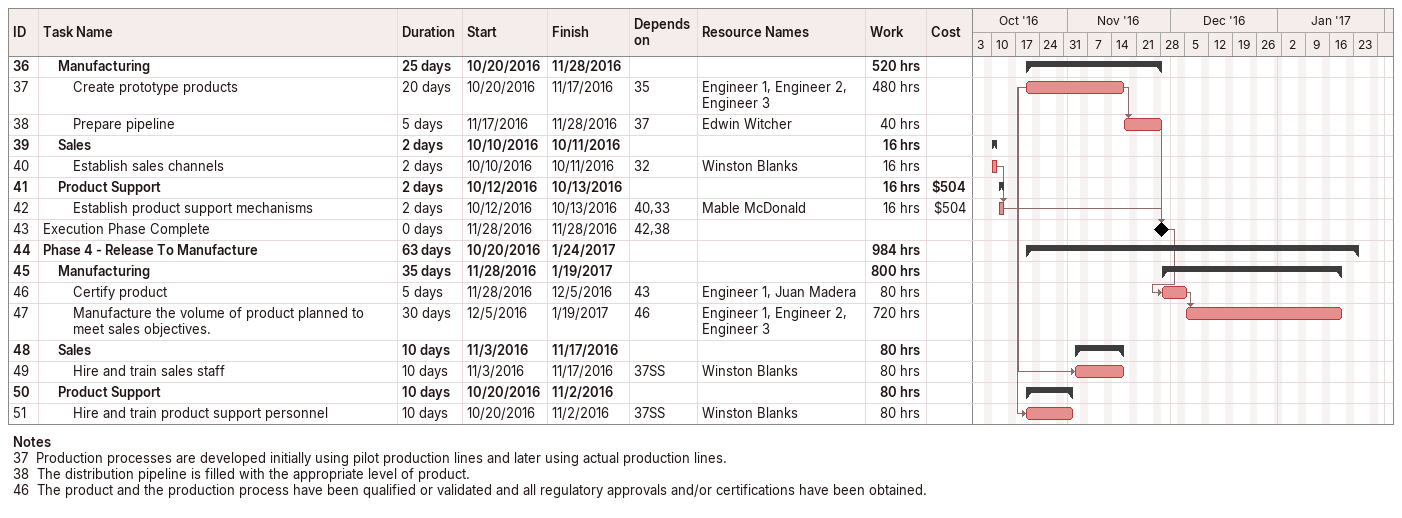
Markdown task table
| ID | Level | Task | Duration | Start | Finish | Predecessors | Resources | Work (h) | Cost ($) |
|---|---|---|---|---|---|---|---|---|---|
| 36 | 2 | **Manufacturing** | 25d | 2016-10-20 | 2016-11-28 |  |  | 520 |  |
| 37 | 3 | Create prototype products | 20d | 2016-10-20 | 2016-11-17 | 35 | Engineer 1, Engineer 2, Engineer 3 | 480 |  |
| 38 | 3 | Prepare pipeline | 5d | 2016-11-17 | 2016-11-28 | 37 | Edwin Witcher | 40 |  |
| 39 | 2 | **Sales** | 2d | 2016-10-10 | 2016-10-11 |  |  | 16 |  |
| 40 | 3 | Establish sales channels | 2d | 2016-10-10 | 2016-10-11 | 32 | Winston Blanks | 16 |  |
| 41 | 2 | **Product Support** | 2d | 2016-10-12 | 2016-10-13 |  |  | 16 | 504 |
| 42 | 3 | Establish product support mechanisms | 2d | 2016-10-12 | 2016-10-13 | 40, 33 | Mable McDonald | 16 | 504 |
| 43 | 1 | Execution Phase Complete | 0d | 2016-11-28 | 2016-11-28 | 42, 38 |  |  |  |
| 44 | 1 | **Phase 4 - Release To Manufacture** | 63d | 2016-10-20 | 2017-01-24 |  |  | 984 |  |
| 45 | 2 | **Manufacturing** | 35d | 2016-11-28 | 2017-01-19 |  |  | 800 |  |
| 46 | 3 | Certify product | 5d | 2016-11-28 | 2016-12-05 | 43 | Engineer 1, Juan Madera | 80 |  |
| 47 | 3 | Manufacture the volume of product planned to meet sales objectives. | 30d | 2016-12-05 | 2017-01-19 | 46 | Engineer 1, Engineer 2, Engineer 3 | 720 |  |
| 48 | 2 | **Sales** | 10d | 2016-11-03 | 2016-11-17 |  |  | 80 |  |
| 49 | 3 | Hire and train sales staff | 10d | 2016-11-03 | 2016-11-17 | 37SS | Winston Blanks | 80 |  |
| 50 | 2 | **Product Support** | 10d | 2016-10-20 | 2016-11-02 |  |  | 80 |  |
| 51 | 3 | Hire and train product support personnel | 10d | 2016-10-20 | 2016-11-02 | 37SS | Winston Blanks | 80 |  |

Notes
- 37: Production processes are developed initially using pilot production lines and later using actual production lines.
- 38: The distribution pipeline is filled with the appropriate level of product.
- 46: The product and the production process have been qualified or validated and all regulatory approvals and/or certifications have been obtained.
